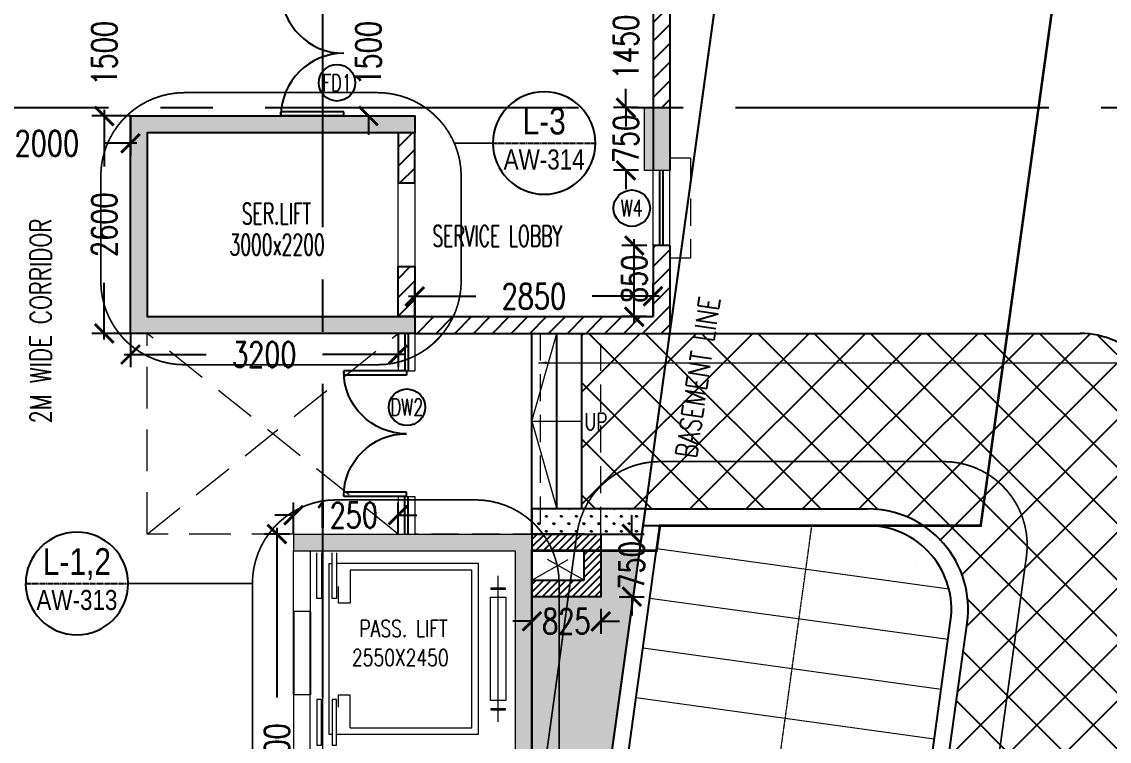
# Model space of a CAD drawing. Header units: millimetres. Extents: x -2076597 to 16308595, y -4402071 to 17875273.
# Drawn here: x -2027549 to -2014541, y -4098110 to -4089504 of the extents above; entities that cross this region are included whole.
import ezdxf
from ezdxf.enums import TextEntityAlignment as Align
from ezdxf.lldxf.tags import DXFTag

# ---------------------------------------------------------------- set-up
doc = ezdxf.new("R2010")
doc.units = ezdxf.units.MM
for name, pattern in [('CENTER', [50.8, 31.75, -6.35, 6.35, -6.35]), ('CENTER2', [1.125, 0.75, -0.125, 0.125, -0.125]), ('CONTINULUS', [0]), ('DASHDOT', [1, 0.5, -0.25, 0, -0.25]), ('DASHED', [19.05, 12.7, -6.35]), ('DASHED2', [0.375, 0.25, -0.125]), ('Demolished', [4.8, 3.2, -1.6])]:
    doc.linetypes.add(name, pattern=pattern)
for name, color, linetype, lineweight in [('A- GLAZING', 5, 'Continuous', 9), ('A- LIGHT LINE', 8, 'Continuous', 9), ('A- SHAFT', 8, 'Continuous', 9), ('A-COL HATCH', 252, 'Continuous', 9), ('A-DETL-DEMO', 6, 'Demolished', 9), ('A-DETL-GENF', 92, 'Continuous', 9), ('A-DETL-THIN', 1, 'Continuous', 9), ('A-FLOR-OPNG', 51, 'Continuous', 9), ('S-COL HATCH', 251, 'Continuous', 9), ('S-COLS', 7, 'Continuous', 9)]:
    doc.layers.add(name, color=color, linetype=linetype, lineweight=lineweight)
for name, color, linetype in [('A- STAIRSCASE', 1, 'Continuous'), ('A-CAR', 251, 'Continuous'), ('A-COL', 7, 'Continuous'), ('A-DIMS', 4, 'Continuous'), ('a-door', 1, 'Continuous'), ('A-FLDROP', 1, 'Continuous'), ('A-GRID', 8, 'CENTER'), ('A-HIDDEN', 8, 'DASHED2'), ('A-PARAPET WALL', 4, 'Continuous'), ('a-ref', 5, 'Continuous'), ('A-REFS', 3, 'DASHED'), ('A-SCHED', 1, 'Continuous'), ('A-SETBACK', 3, 'Continuous'), ('A-SLAB SINING', 252, 'Continuous'), ('A-TXTROOM', 3, 'Continuous'), ('A-WALL', 2, 'Continuous'), ('A-WALL HATCH', 8, 'Continuous'), ('LA-KERB', 42, 'Continuous'), ('S-GRID', 252, 'CENTER2')]:
    doc.layers.add(name, color=color, linetype=linetype)
doc.styles.add('ARIAL', font='arial.ttf')
doc.styles.add('DIM 100', font='romans.shx', dxfattribs={"width": 0.8})
doc.styles.add('ROMANS', font='romans.shx', dxfattribs={"width": 0.75})
tags = doc.linetypes.add('DASHEDX2', pattern=[1.5, 1, -0.5]).pattern_tags.tags
tags[6:7] = [DXFTag(74, 4), DXFTag(75, 0), DXFTag(340, '0'), DXFTag(46, 1.0), DXFTag(50, 0.0), DXFTag(44, 0.0), DXFTag(45, 0.0)]
tags[4:5] = [DXFTag(74, 4), DXFTag(75, 0), DXFTag(340, '0'), DXFTag(46, 1.0), DXFTag(50, 0.0), DXFTag(44, 0.0), DXFTag(45, 0.0)]
doc.dimstyles.new('1_100 MJR', dxfattribs={"dimscale": 100, "dimtxt": 1.75, "dimasz": 1, "dimexe": 1, "dimexo": 0, "dimgap": 0.09, "dimtad": 0, "dimdsep": 46, "dimtxsty": 'DIM 100', "dimblk": 'ARCHTICK', "dimcen": 0.09, "dimdle": 1, "dimclrd": 8, "dimclre": 8, "dimclrt": 256, "dimazin": 0, "dimtfac": 1, "dimtofl": 0, "dimtmove": 1, "dimatfit": 3, "dimfxl": 0, "dimtolj": 1, "dimtzin": 0, "dimlwd": -1, "dimlwe": -1, "dimarcsym": 0})
doc.dimstyles.new('DIMM-100', dxfattribs={"dimscale": 150, "dimtxt": 2, "dimasz": 1.5, "dimexe": 1, "dimexo": 0, "dimgap": 2, "dimtad": 0, "dimtoh": 1, "dimdec": 0, "dimzin": 0, "dimdsep": 46, "dimtxsty": 'ROMANS', "dimblk": 'ARCHTICK', "dimcen": 1.5, "dimdle": 0.5, "dimclrd": 8, "dimclre": 8, "dimclrt": 256, "dimazin": 0, "dimtfac": 1, "dimtdec": 0, "dimtix": 1, "dimtofl": 0, "dimtmove": 2, "dimatfit": 3, "dimldrblk": 'DOT', "dimfxl": 0, "dimtolj": 1, "dimtzin": 0, "dimarcsym": 0})
pattern_1 = [(45, (1802100.65, 14255482.13), (-44.9012806, 44.9012806), [])]

# ---------------------------------------------------------------- blocks, each defined once
blk = doc.blocks.new('Family - ___-240295-0_ ground floor')
at = {"layer": 'A-SETBACK', "linetype": 'DASHDOT', "lineweight": -2, "ltscale": 2000, "const_width": 25}
blk.add_lwpolyline([(76480, 233663), (47866, 236124), (29166, 193452), (70915, 193452)], close=True, dxfattribs=at)
blk = doc.blocks.new('A$C4B0B4100')
at = {"layer": 'A-COL HATCH'}
h = blk.add_hatch(color=256, dxfattribs=at)
h.dxf.hatch_style = 1
h.paths.add_polyline_path([(108, -29178), (-2076, -29178), (-2076, -26728), (108, -26728), (108, -26528), (-2076, -26528), (-2076, -24078), (-192, -24078), (-192, -23878), (-2276, -23878), (-2276, -29378), (108, -29378)])
h.paths.add_polyline_path([(574, -26528), (374, -26528), (108, -26528), (108, -26728), (374, -26728), (574, -26728)])
h.paths.add_polyline_path([(574, -29178), (374, -29178), (108, -29178), (108, -29378), (574, -29378)])
h.paths.add_polyline_path([(574, -23878), (408, -23878), (408, -24078), (374, -24078), (574, -24078)])
h.paths.add_polyline_path([(408, -23878), (108, -23878), (108, -24078), (408, -24078)])
h.paths.add_polyline_path([(108, -23878), (-192, -23878), (-192, -24078), (108, -24078)], flags=17)
h = blk.add_hatch(color=256, dxfattribs=at)
h.dxf.hatch_style = 1
h.paths.add_polyline_path([(374, -26378), (574, -26378), (574, -26078), (374, -26078)])
h.paths.add_polyline_path([(374, -26528), (574, -26528), (574, -26378), (374, -26378)])
at = {"layer": 'A-DETL-THIN'}
for p, q in [((59, -24103), (59, -24649)), ((113, -24103), (59, -24103)), ((113, -24649), (113, -24103)), ((224, -24078), (224, -26528)), ((296, -24103), (241, -24103)), ((241, -24103), (241, -24649)), ((296, -24649), (296, -24103)), ((-1638, -24232), (-1638, -26274)), ((59, -24232), (-1638, -24232)), ((-1560, -24310), (-1560, -26196)), ((-104, -24310), (-1560, -24310)), ((-104, -24310), (-104, -24701)), ((151, -24232), (113, -24232)), ((151, -26274), (151, -24232)), ((-1958, -24521), (-1790, -24521)), ((-1958, -24539), (-1958, -24521)), ((-1790, -24539), (-1958, -24539)), ((-1790, -24521), (-1790, -24539)), ((40, -24701), (40, -24557)), ((-1966, -25871), (-1966, -24635)), ((-1966, -24635), (-1782, -24635)), ((-1782, -24635), (-1782, -25871)), ((-104, -24701), (40, -24701)), ((59, -24649), (113, -24649)), ((241, -24649), (296, -24649)), ((-1782, -25871), (-1966, -25871)), ((-104, -26196), (-104, -25804)), ((40, -25804), (-104, -25804)), ((40, -26001), (40, -25804)), ((59, -26403), (59, -25857)), ((59, -25857), (113, -25857)), ((113, -25857), (113, -26403)), ((241, -25857), (296, -25857)), ((241, -26403), (241, -25857)), ((296, -25857), (296, -26403)), ((-1958, -25985), (-1958, -25966)), ((-1958, -25966), (-1790, -25966)), ((-1790, -25985), (-1958, -25985)), ((-1790, -25966), (-1790, -25985)), ((-1638, -26274), (59, -26274)), ((-1560, -26196), (-104, -26196)), ((151, -26274), (116, -26274)), ((113, -26403), (59, -26403)), ((296, -26403), (241, -26403)), ((224, -26728), (224, -29178)), ((59, -26853), (59, -27399)), ((113, -26853), (59, -26853)), ((113, -27399), (113, -26853)), ((241, -26853), (241, -27399)), ((296, -26853), (241, -26853)), ((296, -27399), (296, -26853)), ((-1638, -26982), (-1638, -29024)), ((59, -26982), (-1638, -26982)), ((151, -26982), (113, -26982)), ((151, -29024), (151, -26982)), ((-1560, -27060), (-1560, -28946)), ((-104, -27060), (-1560, -27060)), ((-104, -27060), (-104, -27451)), ((-1958, -27271), (-1790, -27271)), ((-1958, -27289), (-1958, -27271)), ((-1790, -27289), (-1958, -27289)), ((-1790, -27271), (-1790, -27289)), ((40, -27451), (40, -27307)), ((-1966, -28621), (-1966, -27385)), ((-1966, -27385), (-1782, -27385)), ((-1782, -27385), (-1782, -28621)), ((59, -27399), (113, -27399)), ((241, -27399), (296, -27399)), ((-104, -27451), (40, -27451)), ((40, -28554), (-104, -28554)), ((-104, -28946), (-104, -28554)), ((40, -28751), (40, -28554)), ((59, -29153), (59, -28607)), ((59, -28607), (113, -28607)), ((113, -28607), (113, -29153)), ((241, -29153), (241, -28607)), ((241, -28607), (296, -28607)), ((296, -28607), (296, -29153)), ((-1782, -28621), (-1966, -28621)), ((-1958, -28716), (-1790, -28716)), ((-1958, -28735), (-1958, -28716)), ((-1790, -28735), (-1958, -28735)), ((-1790, -28716), (-1790, -28735)), ((-1560, -28946), (-104, -28946)), ((-1638, -29024), (59, -29024)), ((151, -29024), (116, -29024))]:
    blk.add_line(p, q, dxfattribs=at)
at = {"layer": 'A-FLDROP'}
for p, q in [((374, -25803), (374, -24803)), ((574, -25803), (574, -24803)), ((374, -28453), (374, -27453)), ((574, -28453), (574, -27453))]:
    blk.add_line(p, q, dxfattribs=at)
at = {"layer": 'A-FLOR-OPNG'}
for p, q in [((-1874, -24380), (-1874, -26126)), ((-1874, -27130), (-1874, -28876))]:
    blk.add_line(p, q, dxfattribs=at)
at = {"layer": 'A-WALL', "lineweight": 18}
for p, q in [((-2276, -23878), (574, -23878)), ((-2276, -29378), (-2276, -23878)), ((574, -24078), (574, -23878)), ((-2076, -26528), (-2076, -24078)), ((-2076, -24078), (574, -24078)), ((374, -26078), (574, -26078)), ((374, -26528), (-2076, -26528)), ((574, -26728), (574, -26528)), ((-2076, -26728), (374, -26728)), ((-2076, -29178), (-2076, -26728)), ((374, -26728), (574, -26728)), ((374, -29178), (-2076, -29178)), ((574, -29178), (374, -29178)), ((574, -29378), (574, -29178)), ((574, -29378), (-2276, -29378))]:
    blk.add_line(p, q, dxfattribs=at)
for points in [[(374, -24803), (574, -24803), (574, -24078), (374, -24078)], [(374, -27453), (574, -27453), (574, -26728), (374, -26728)], [(574, -29178), (374, -29178), (374, -28453), (574, -28453)]]:
    blk.add_lwpolyline(points, close=True, dxfattribs=at)
blk.add_lwpolyline([(374, -26528), (374, -25803), (574, -25803), (574, -26528)], dxfattribs=at)
at = {"layer": 'A-TXTROOM', "char_height": 200, "attachment_point": 1, "rotation": 180, "style": 'ROMANS'}
for s, insert, width in [('2550X2450', (-72, -25282, 0), 994.29), ('PASS. LIFT', (-162, -25629, 0), 1701.18), ('2550X2450', (-125, -28000, 0), 994.29), ('PASS. LIFT', (-215, -28347, 0), 1701.18)]:
    blk.add_mtext(s, dxfattribs=dict(at, insert=insert, width=width))
blk = doc.blocks.new('A$C3E2726BC')
at = {"layer": 'S-COL HATCH'}
h = blk.add_hatch(color=256, dxfattribs=at)
h.dxf.hatch_style = 1
h.paths.add_polyline_path([(0, 3400), (200, 3400), (200, 3200), (200, 200), (2400, 200), (2400, 0), (126, 0), (0, 913)])
h.paths.add_polyline_path([(0, 912), (126, 0), (0, 0)])
h = blk.add_hatch(color=256, dxfattribs=at)
h.paths.add_polyline_path([(2400, 3400), (2400, 3200)], flags=17)
h.paths.add_polyline_path([(200, 200), (200, 3400), (0, 3400), (0, 913), (126, 0), (2600, 0), (2600, 3400), (2400, 3400), (2400, 3200), (2400, 200)])
at = {"layer": 'A-COL'}
blk.add_lwpolyline([(2400, 3200), (2400, 3400), (2600, 3400), (2600, 0), (0, 0), (0, 3400), (200, 3400), (200, 200), (2400, 200), (2400, 3200), (2400, 3400)], dxfattribs=at)
blk = doc.blocks.new('Double-Flush - 1500 2-565315-1_ first floor')
at = {"layer": 'a-door'}
for p, q in [((-750, 850), (-699, 850)), ((-750, 100), (-750, 850)), ((-699, 100), (-699, 850)), ((699, 100), (699, 848)), ((750, 100), (750, 850)), ((-750, 100), (-699, 100)), ((750, 100), (699, 100))]:
    blk.add_line(p, q, dxfattribs=at)
for centre, start, end in [((-750, 100), 0, 90), ((750, 100), 90, 180)]:
    blk.add_arc(centre, 750, start, end, dxfattribs=at)
blk = doc.blocks.new('SOP')
at = {"layer": 'A-SCHED', "color": 8}
blk.add_circle((0, 0), 218, dxfattribs=at)
at = {"layer": 'A-SCHED', "style": 'ROMANS', "width": 0.7}
blk.add_attdef('D2', text='', height=200, dxfattribs=at).set_placement((0, 0), align=Align.MIDDLE_CENTER)
blk = doc.blocks.new('COLUMN 1')
at = {"layer": 'A-COL HATCH'}
blk.add_hatch(color=256, dxfattribs=at).paths.add_polyline_path([(716536.2, -995524.1), (716236.2, -995524.1), (716236.2, -994774.1), (716536.2, -994774.1)])
at = {"layer": 'S-COLS'}
blk.add_lwpolyline([(716536.2, -995524.1), (716236.2, -995524.1), (716236.2, -994774.1), (716536.2, -994774.1)], close=True, dxfattribs=at)
at = {"layer": 'S-GRID', "ltscale": 5000}
for p, q in [((712386.2, -1035578.8), (712386.2, -974750.2)), ((661071.4, -994774.1), (726350.7, -994774.1))]:
    blk.add_line(p, q, dxfattribs=at)
blk = doc.blocks.new('_ArchTick')
at = {"color": 0, "linetype": 'ByBlock', "const_width": 0.15}
blk.add_lwpolyline([(-0.5, -0.5), (0.5, 0.5)], dxfattribs=at)
blk = doc.blocks.new('*D490')
at = {"layer": 'A-DIMS', "color": 8, "lineweight": -2, "transparency": 16777216}
for p, q in [((-2024298, -4095631), (-2024298, -4095256)), ((-2023048, -4095631), (-2023048, -4095256)), ((-2024298, -4095406), (-2024523, -4095406)), ((-2023048, -4095406), (-2022823, -4095406))]:
    blk.add_line(p, q, dxfattribs=at)
at = {"layer": 'Defpoints', "color": 0, "transparency": 16777216}
for p in [(-2023048, -4095406), (-2024298, -4095631), (-2023048, -4095631)]:
    blk.add_point(p, dxfattribs=at)
at = {"layer": 'A-DIMS', "color": 8, "lineweight": -2, "transparency": 16777216, "xscale": 225, "yscale": 225, "zscale": 225}
blk.add_blockref('_ArchTick', (-2024298, -4095406), dxfattribs=at)
at = {"layer": 'A-DIMS', "color": 8, "lineweight": -2, "transparency": 16777216, "xscale": 225, "yscale": 225, "zscale": 225, "rotation": 180}
blk.add_blockref('_ArchTick', (-2023048, -4095406), dxfattribs=at)
at = {"layer": 'A-DIMS', "transparency": 16777216, "insert": (-2023673, -4095406), "char_height": 300, "attachment_point": 5, "style": 'ROMANS'}
blk.add_mtext('\\A1;1250', dxfattribs=at)
blk = doc.blocks.new('_Dot')
at = {"color": 0, "linetype": 'ByBlock', "lineweight": -2}
blk.add_line((-0.5, 0), (-1, 0), dxfattribs=at)
at = {"color": 0, "linetype": 'ByBlock', "const_width": 0.5}
blk.add_lwpolyline([(-0.25, 0, 1), (0.25, 0, 1)], format="xyb", close=True, dxfattribs=at)
blk = doc.blocks.new('*D491')
at = {"layer": 'A-DIMS', "color": 8, "lineweight": -2, "transparency": 16777216}
for p, q in [((-2026248, -4093231), (-2026248, -4093634)), ((-2023048, -4093231), (-2023048, -4093634)), ((-2026323, -4093484), (-2025344, -4093484)), ((-2022973, -4093484), (-2023951, -4093484))]:
    blk.add_line(p, q, dxfattribs=at)
at = {"layer": 'Defpoints', "color": 0, "transparency": 16777216}
for p in [(-2026248, -4093231), (-2023048, -4093231), (-2026248, -4093484)]:
    blk.add_point(p, dxfattribs=at)
at = {"layer": 'A-DIMS', "color": 8, "lineweight": -2, "transparency": 16777216, "xscale": 225, "yscale": 225, "zscale": 225, "rotation": 180}
blk.add_blockref('_ArchTick', (-2026248, -4093484), dxfattribs=at)
at = {"layer": 'A-DIMS', "color": 8, "lineweight": -2, "transparency": 16777216, "xscale": 225, "yscale": 225, "zscale": 225}
blk.add_blockref('_ArchTick', (-2023048, -4093484), dxfattribs=at)
at = {"layer": 'A-DIMS', "transparency": 16777216, "insert": (-2024648, -4093484), "char_height": 300, "attachment_point": 5, "style": 'ROMANS'}
blk.add_mtext('\\A1;3200', dxfattribs=at)
blk = doc.blocks.new('*D492')
at = {"layer": 'A-DIMS', "color": 8, "lineweight": -2, "transparency": 16777216}
for p, q in [((-2026561, -4090556), (-2026561, -4091235)), ((-2026248, -4090631), (-2026711, -4090631)), ((-2026561, -4093306), (-2026561, -4092628)), ((-2026248, -4093231), (-2026711, -4093231))]:
    blk.add_line(p, q, dxfattribs=at)
at = {"layer": 'Defpoints', "color": 0, "transparency": 16777216}
for p in [(-2026561, -4090631), (-2026248, -4090631), (-2026248, -4093231)]:
    blk.add_point(p, dxfattribs=at)
at = {"layer": 'A-DIMS', "color": 8, "lineweight": -2, "transparency": 16777216, "xscale": 225, "yscale": 225, "zscale": 225}
for p, rotation in [((-2026561, -4090631), 90), ((-2026561, -4093231), 270)]:
    blk.add_blockref('_ArchTick', p, dxfattribs=dict(at, rotation=rotation))
at = {"layer": 'A-DIMS', "transparency": 16777216, "insert": (-2026561, -4091931), "char_height": 300, "attachment_point": 5, "rotation": 90, "style": 'ROMANS'}
blk.add_mtext('\\A1;2600', dxfattribs=at)
blk = doc.blocks.new('*D151')
at = {"layer": 'A-DIMS', "color": 8, "lineweight": -2, "transparency": 16777216}
for p, q in [((-2026561, -4089131), (-2026561, -4088906)), ((-2026248, -4089131), (-2026711, -4089131)), ((-2026248, -4090631), (-2026711, -4090631)), ((-2026561, -4090631), (-2026561, -4090856))]:
    blk.add_line(p, q, dxfattribs=at)
at = {"layer": 'Defpoints', "color": 0, "transparency": 16777216}
for p in [(-2026561, -4089131), (-2026248, -4089131), (-2026248, -4090631)]:
    blk.add_point(p, dxfattribs=at)
at = {"layer": 'A-DIMS', "color": 8, "lineweight": -2, "transparency": 16777216, "xscale": 225, "yscale": 225, "zscale": 225}
for p, rotation in [((-2026561, -4089131), 270), ((-2026561, -4090631), 90)]:
    blk.add_blockref('_ArchTick', p, dxfattribs=dict(at, rotation=rotation))
at = {"layer": 'A-DIMS', "transparency": 16777216, "insert": (-2026561, -4089881), "char_height": 300, "attachment_point": 5, "rotation": 90, "style": 'ROMANS'}
blk.add_mtext('\\A1;1500', dxfattribs=at)
blk = doc.blocks.new('*D493')
at = {"layer": 'A-DIMS', "color": 8, "lineweight": -2, "transparency": 16777216}
for p, q in [((-2028248, -4090631), (-2028248, -4091108)), ((-2026248, -4090631), (-2026248, -4091108)), ((-2028323, -4090958), (-2027944, -4090958)), ((-2026173, -4090958), (-2026551, -4090958))]:
    blk.add_line(p, q, dxfattribs=at)
at = {"layer": 'Defpoints', "color": 0, "transparency": 16777216}
for p in [(-2028248, -4090631), (-2026248, -4090631), (-2028248, -4090958)]:
    blk.add_point(p, dxfattribs=at)
at = {"layer": 'A-DIMS', "color": 8, "lineweight": -2, "transparency": 16777216, "xscale": 225, "yscale": 225, "zscale": 225, "rotation": 180}
blk.add_blockref('_ArchTick', (-2028248, -4090958), dxfattribs=at)
at = {"layer": 'A-DIMS', "color": 8, "lineweight": -2, "transparency": 16777216, "xscale": 225, "yscale": 225, "zscale": 225}
blk.add_blockref('_ArchTick', (-2026248, -4090958), dxfattribs=at)
at = {"layer": 'A-DIMS', "transparency": 16777216, "insert": (-2027248, -4090958), "char_height": 300, "attachment_point": 5, "style": 'ROMANS'}
blk.add_mtext('\\A1;2000', dxfattribs=at)
blk = doc.blocks.new('*D455')
at = {"layer": 'A-DIMS', "color": 8, "lineweight": -2, "transparency": 16777216}
for p, q in [((-2022848, -4093031), (-2022848, -4092638)), ((-2019998, -4093031), (-2019998, -4092638)), ((-2022923, -4092788), (-2022119, -4092788)), ((-2019923, -4092788), (-2020726, -4092788))]:
    blk.add_line(p, q, dxfattribs=at)
at = {"layer": 'Defpoints', "color": 0, "transparency": 16777216}
for p in [(-2019998, -4092788), (-2022848, -4093031), (-2019998, -4093031)]:
    blk.add_point(p, dxfattribs=at)
at = {"layer": 'A-DIMS', "color": 8, "lineweight": -2, "transparency": 16777216, "xscale": 225, "yscale": 225, "zscale": 225, "rotation": 180}
blk.add_blockref('_ArchTick', (-2022848, -4092788), dxfattribs=at)
at = {"layer": 'A-DIMS', "color": 8, "lineweight": -2, "transparency": 16777216, "xscale": 225, "yscale": 225, "zscale": 225}
blk.add_blockref('_ArchTick', (-2019998, -4092788), dxfattribs=at)
at = {"layer": 'A-DIMS', "transparency": 16777216, "insert": (-2021423, -4092788), "char_height": 300, "attachment_point": 5, "style": 'ROMANS'}
blk.add_mtext('\\A1;2850', dxfattribs=at)
blk = doc.blocks.new('*D283')
at = {"layer": 'A-DIMS', "color": 8, "lineweight": -2, "transparency": 16777216}
for p, q in [((-2023402, -4089131), (-2023402, -4088906)), ((-2023552, -4089131), (-2023252, -4089131)), ((-2023552, -4090631), (-2023252, -4090631)), ((-2023402, -4090631), (-2023402, -4090856))]:
    blk.add_line(p, q, dxfattribs=at)
at = {"layer": 'Defpoints', "color": 0, "transparency": 16777216}
for p in [(-2023598, -4089131), (-2023598, -4090631), (-2023402, -4090631)]:
    blk.add_point(p, dxfattribs=at)
at = {"layer": 'A-DIMS', "color": 8, "lineweight": -2, "transparency": 16777216, "xscale": 225, "yscale": 225, "zscale": 225}
for p, rotation in [((-2023402, -4089131), 270), ((-2023402, -4090631), 90)]:
    blk.add_blockref('_ArchTick', p, dxfattribs=dict(at, rotation=rotation))
at = {"layer": 'A-DIMS', "transparency": 16777216, "insert": (-2023402, -4089881), "char_height": 300, "attachment_point": 5, "rotation": 90, "style": 'ROMANS'}
blk.add_mtext('\\A1;1500', dxfattribs=at)
blk = doc.blocks.new('REF')
at = {"layer": 'a-ref'}
blk.add_arc((0, 0), 766, 0, 180, dxfattribs=at)
at = {"layer": 'A-REFS'}
blk.add_line((-766, 0), (766, 0), dxfattribs=at)
at = {"layer": 'A-REFS', "color": 10, "linetype": 'Continuous', "style": 'ARIAL', "width": 0.8}
blk.add_attdef('01', text='', height=400, dxfattribs=at).set_placement((0, 328), align=Align.MIDDLE_CENTER)
blk.add_attdef('AW-305', text='', height=300, dxfattribs=at).set_placement((0, -246), align=Align.MIDDLE)
blk = doc.blocks.new('*D354')
at = {"layer": 'A-DIMS', "color": 8, "lineweight": -2, "transparency": 16777216}
for p, q in [((-2024346, -4095631), (-2024646, -4095631)), ((-2024496, -4095556), (-2024496, -4097585)), ((-2024496, -4101006), (-2024496, -4098978)), ((-2024346, -4100931), (-2024646, -4100931))]:
    blk.add_line(p, q, dxfattribs=at)
at = {"layer": 'Defpoints', "color": 0, "transparency": 16777216}
for p in [(-2024298, -4095631), (-2024496, -4100931), (-2024298, -4100931)]:
    blk.add_point(p, dxfattribs=at)
at = {"layer": 'A-DIMS', "color": 8, "lineweight": -2, "transparency": 16777216, "xscale": 225, "yscale": 225, "zscale": 225}
for p, rotation in [((-2024496, -4095631), 90), ((-2024496, -4100931), 270)]:
    blk.add_blockref('_ArchTick', p, dxfattribs=dict(at, rotation=rotation))
at = {"layer": 'A-DIMS', "transparency": 16777216, "insert": (-2024496, -4098281), "char_height": 300, "attachment_point": 5, "rotation": 90, "style": 'ROMANS'}
blk.add_mtext('\\A1;5300', dxfattribs=at)
blk = doc.blocks.new('*D112')
at = {"layer": 'A-DIMS', "color": 8, "lineweight": -2, "transparency": 16777216}
for p, q in [((-2020222, -4093106), (-2020222, -4092106)), ((-2020072, -4092181), (-2020372, -4092181)), ((-2020072, -4093031), (-2020372, -4093031))]:
    blk.add_line(p, q, dxfattribs=at)
at = {"layer": 'Defpoints', "color": 0, "transparency": 16777216}
for p in [(-2020222, -4092181), (-2019998, -4092181), (-2019998, -4093031)]:
    blk.add_point(p, dxfattribs=at)
at = {"layer": 'A-DIMS', "color": 8, "lineweight": -2, "transparency": 16777216, "xscale": 225, "yscale": 225, "zscale": 225}
for p, rotation in [((-2020222, -4092181), 90), ((-2020222, -4093031), 270)]:
    blk.add_blockref('_ArchTick', p, dxfattribs=dict(at, rotation=rotation))
at = {"layer": 'A-DIMS', "transparency": 16777216, "insert": (-2020222, -4092579), "char_height": 300, "attachment_point": 5, "rotation": 90, "style": 'ROMANS'}
blk.add_mtext('\\A1;850', dxfattribs=at)
blk = doc.blocks.new('*D355')
at = {"layer": 'A-DIMS', "color": 8, "lineweight": -2, "transparency": 16777216}
for p, q in [((-2020322, -4090531), (-2020322, -4090306)), ((-2020172, -4090531), (-2020472, -4090531)), ((-2020172, -4091281), (-2020472, -4091281)), ((-2020322, -4091281), (-2020322, -4091506))]:
    blk.add_line(p, q, dxfattribs=at)
at = {"layer": 'Defpoints', "color": 0, "transparency": 16777216}
for p in [(-2020322, -4090531), (-2020098, -4090531), (-2020098, -4091281)]:
    blk.add_point(p, dxfattribs=at)
at = {"layer": 'A-DIMS', "color": 8, "lineweight": -2, "transparency": 16777216, "xscale": 225, "yscale": 225, "zscale": 225}
for p, rotation in [((-2020322, -4090531), 270), ((-2020322, -4091281), 90)]:
    blk.add_blockref('_ArchTick', p, dxfattribs=dict(at, rotation=rotation))
at = {"layer": 'A-DIMS', "transparency": 16777216, "insert": (-2020322, -4090906), "char_height": 300, "attachment_point": 5, "rotation": 90, "style": 'ROMANS'}
blk.add_mtext('\\A1;750', dxfattribs=at)
blk = doc.blocks.new('*D390')
at = {"layer": 'A-DIMS', "color": 8, "lineweight": -2, "transparency": 16777216}
for p, q in [((-2020322, -4089081), (-2020322, -4088856)), ((-2020172, -4089081), (-2020472, -4089081)), ((-2020172, -4090531), (-2020472, -4090531)), ((-2020322, -4090531), (-2020322, -4090756))]:
    blk.add_line(p, q, dxfattribs=at)
at = {"layer": 'Defpoints', "color": 0, "transparency": 16777216}
for p in [(-2019998, -4089081), (-2020322, -4090531), (-2019998, -4090531)]:
    blk.add_point(p, dxfattribs=at)
at = {"layer": 'A-DIMS', "color": 8, "lineweight": -2, "transparency": 16777216, "xscale": 225, "yscale": 225, "zscale": 225}
for p, rotation in [((-2020322, -4089081), 270), ((-2020322, -4090531), 90)]:
    blk.add_blockref('_ArchTick', p, dxfattribs=dict(at, rotation=rotation))
at = {"layer": 'A-DIMS', "transparency": 16777216, "insert": (-2020322, -4089806), "char_height": 300, "attachment_point": 5, "rotation": 90, "style": 'ROMANS'}
blk.add_mtext('\\A1;1450', dxfattribs=at)
blk = doc.blocks.new('*D136')
at = {"layer": 'A-DIMS', "color": 8, "linetype": 'CONTINULUS', "lineweight": -2, "transparency": 16777216}
for p, q in [((-2020252, -4095631), (-2020252, -4095406)), ((-2020252, -4096381), (-2020252, -4096606))]:
    blk.add_line(p, q, dxfattribs=at)
at = {"layer": 'A-DIMS', "color": 8, "lineweight": -2, "transparency": 16777216}
for p, q in [((-2020402, -4095631), (-2020102, -4095631)), ((-2020402, -4096381), (-2020102, -4096381))]:
    blk.add_line(p, q, dxfattribs=at)
at = {"layer": 'Defpoints', "color": 0, "transparency": 16777216}
for p in [(-2020823, -4095631), (-2020252, -4095631), (-2020623, -4096381)]:
    blk.add_point(p, dxfattribs=at)
at = {"layer": 'A-DIMS', "color": 8, "lineweight": -2, "transparency": 16777216, "xscale": 225, "yscale": 225, "zscale": 225}
for p, rotation in [((-2020252, -4095631), 270), ((-2020252, -4096381), 90)]:
    blk.add_blockref('_ArchTick', p, dxfattribs=dict(at, rotation=rotation))
at = {"layer": 'A-DIMS', "transparency": 16777216, "insert": (-2020252, -4096006), "char_height": 300, "attachment_point": 5, "rotation": 90, "style": 'ROMANS'}
blk.add_mtext('\\A1;750', dxfattribs=at)
blk = doc.blocks.new('*D409')
at = {"layer": 'A-WALL', "color": 8, "lineweight": -2, "transparency": 16777216}
for p, q in [((-2021448, -4096525), (-2021448, -4096825)), ((-2020623, -4096525), (-2020623, -4096825)), ((-2021448, -4096675), (-2021673, -4096675)), ((-2020623, -4096675), (-2020398, -4096675))]:
    blk.add_line(p, q, dxfattribs=at)
at = {"layer": 'Defpoints', "color": 0, "transparency": 16777216}
for p in [(-2021448, -4096381), (-2020623, -4096381), (-2021448, -4096675)]:
    blk.add_point(p, dxfattribs=at)
at = {"layer": 'A-WALL', "color": 8, "lineweight": -2, "transparency": 16777216, "xscale": 225, "yscale": 225, "zscale": 225}
blk.add_blockref('_ArchTick', (-2021448, -4096675), dxfattribs=at)
at = {"layer": 'A-WALL', "color": 8, "lineweight": -2, "transparency": 16777216, "xscale": 225, "yscale": 225, "zscale": 225, "rotation": 180}
blk.add_blockref('_ArchTick', (-2020623, -4096675), dxfattribs=at)
at = {"layer": 'A-WALL', "transparency": 16777216, "insert": (-2021035, -4096675), "char_height": 300, "attachment_point": 5, "style": 'ROMANS'}
blk.add_mtext('\\A1;825', dxfattribs=at)

msp = doc.modelspace()

# ---------------------------------------------------------------- hatches: boundary and pattern name
at = {"layer": 'A-SLAB SINING'}
h = msp.add_hatch(dxfattribs=at)
h.set_pattern_fill('ANSI37', color=256, scale=150)
h.set_pattern_definition([(45, (1802100.65, 14255482.13), (-336.759605, 336.759605), []), (135, (1802100.65, 14255482.13), (-336.759605, -336.759605), [])])
edge = h.paths.add_edge_path()
edge.add_line((-2020847.9, -4093231.1), (-2020847.9, -4095331.1))
edge.add_line((-2020847.9, -4095331.1), (-2017428.2, -4095331.1))
edge.add_arc((-2017445.7, -4096546.3), 1215.3, -7.05624, 89.17634, ccw=False)
edge.add_line((-2016239.5, -4096695.6), (-2020640.2, -4128491.2))
edge.add_line((-2020640.2, -4128491.2), (-2018621.1, -4128491.2))
edge.add_line((-2018621.1, -4128491.2), (-2013898.4, -4094368.2))
edge.add_arc((-2014888.9, -4094231.1), 1000, 352.12015, 450)
edge.add_line((-2014888.9, -4093231.1), (-2020847.9, -4093231.1))
h = msp.add_hatch(dxfattribs=at)
h.set_pattern_fill('GRASS', color=3, scale=5)
h.set_pattern_definition([(90, (1297561.38, 14619694.57), (-89.8025612, 89.8025612), [23.8125, -155.7926224]), (45, (1297561.38, 14619694.57), (-89.8025612, 89.8025612), [23.8125, -103.1875]), (135, (1297561.38, 14619694.57), (-89.8025612, -89.8025612), [23.8125, -103.1875])])
h.paths.add_polyline_path([(-2020088.8, -4095331.1), (-2021447.9, -4095331.1), (-2021447.9, -4095631.1), (-2020130.3, -4095631.1)])
h = msp.add_hatch(dxfattribs=at)
h.set_pattern_fill('GRASS', color=3, scale=5)
h.set_pattern_definition([(90, (1802100.65, 14174733.13), (-89.8025612, 89.8025612), [23.8125, -155.7926224]), (45, (1802100.65, 14174733.13), (-89.8025612, 89.8025612), [23.8125, -103.1875]), (135, (1802100.65, 14174733.13), (-89.8025612, -89.8025612), [23.8125, -103.1875])])
h.paths.add_polyline_path([(-2020960, -4100065.4), (-2020960, -4098626.2), (-2021335.5, -4098626.2), (-2021335.5, -4100065.4)])
h.paths.add_polyline_path([(-2021447.9, -4102781.1), (-2021447.9, -4104431.1), (-2021348.3, -4104431.1), (-2020545.6, -4098631.1), (-2021447.9, -4098631.1), (-2021447.9, -4100981.1)])
h.paths.add_polyline_path([(-2020622.9, -4095831.1), (-2020622.9, -4096381.1), (-2021447.9, -4096381.1), (-2021447.9, -4095831.1), (-2021447.9, -4098631.1), (-2020545.6, -4098631.1), (-2020158, -4095831.1)])
at = {"layer": 'A-WALL HATCH'}
h = msp.add_hatch(dxfattribs=at)
h.set_pattern_fill('ANSI31', color=256, scale=50)
h.set_pattern_definition([(45, (-2740619.58, -3104110.72), (-112.253202, 112.253202), [])])
h.paths.add_polyline_path([(-2019797.9, -4092181.1), (-2019997.9, -4092181.1), (-2019997.9, -4093031.1), (-2022847.9, -4093031.1), (-2022847.9, -4093231.1), (-2019798.2, -4093231.1), (-2019797.9, -4093228.8)])
h.paths.add_polyline_path([(-2019797.9, -4083981.1), (-2019997.9, -4083981.1), (-2019997.9, -4090531.1), (-2019797.9, -4090531.1)])
h = msp.add_hatch(dxfattribs=at)
h.set_pattern_fill('ANSI31', color=256, scale=50)
h.set_pattern_definition([(45, (1802100.65, 14336713.13), (-112.2532015, 112.2532015), [])])
h.paths.add_polyline_path([(-2022847.9, -4090831.1), (-2023047.9, -4090831.1), (-2023047.9, -4091431.1), (-2022847.9, -4091431.1)])
h.paths.add_polyline_path([(-2022847.9, -4093031.1), (-2023047.9, -4093031.1), (-2023047.9, -4092431.1), (-2022847.9, -4092431.1)])
h = msp.add_hatch(dxfattribs=at)
h.set_pattern_fill('ANSI31', color=256, scale=20)
h.set_pattern_definition(pattern_1)
h.paths.add_polyline_path([(-2020622.9, -4096381.1), (-2020822.9, -4096381.1), (-2020822.9, -4095631.1), (-2020622.9, -4095631.1)])
h.paths.add_polyline_path([(-2021447.9, -4095831.1), (-2020822.9, -4095831.1), (-2020822.9, -4095631.1), (-2021447.9, -4095631.1)])
h = msp.add_hatch(dxfattribs=at)
h.set_pattern_fill('ANSI31', color=256, scale=20)
h.set_pattern_definition(pattern_1)
h.paths.add_polyline_path([(-2020822.9, -4096381.1), (-2021447.9, -4096381.1), (-2021447.9, -4096181.1), (-2020822.9, -4096181.1)])

# ---------------------------------------------------------------- linework, layer by layer
at = {"layer": 'A- GLAZING'}
for p, q in [((-2019997.9, -4092181.1), (-2019997.9, -4091281.1)), ((-2019797.9, -4092181.1), (-2019797.9, -4091281.1)), ((-2023047.9, -4093231.1), (-2023047.9, -4093681.1)), ((-2022847.9, -4093231.1), (-2022847.9, -4093681.1)), ((-2023047.9, -4093681.1), (-2022847.9, -4093681.1)), ((-2023047.9, -4095181.1), (-2023047.9, -4095631.1)), ((-2023047.9, -4095181.1), (-2022847.9, -4095181.1)), ((-2022847.9, -4095181.1), (-2022847.9, -4095631.1))]:
    msp.add_line(p, q, dxfattribs=at)
at = {"layer": 'A- LIGHT LINE'}
for p, q in [((-2021447.9, -4094281.1), (-2021147.9, -4093231.1)), ((-2021447.9, -4094281.1), (-2021147.9, -4095331.1)), ((-2021447.9, -4094281.1), (-2020847.9, -4094281.1)), ((-2019952.2, -4095802.7), (-2016458.7, -4096286.2)), ((-2020034.4, -4096397.1), (-2016468.4, -4096890.6)), ((-2020116.7, -4096991.4), (-2016550.7, -4097484.9)), ((-2020199, -4097585.7), (-2016633, -4098079.3))]:
    msp.add_line(p, q, dxfattribs=at)
at = {"layer": 'A- LIGHT LINE', "color": 1, "linetype": 'DASHED2', "ltscale": 1300}
for points in [[(-2019797.9, -4091131.1), (-2019547.9, -4091131.1), (-2019547.9, -4092331.1), (-2019797.9, -4092331.1)], [(-2022847.9, -4093231.1), (-2021347.9, -4093231.1), (-2021347.9, -4095631.1), (-2022847.9, -4095631.1)], [(-2020622.9, -4095631.1), (-2020622.9, -4093231.1)]]:
    msp.add_lwpolyline(points, dxfattribs=at)
at = {"layer": 'A- SHAFT', "linetype": 'DASHED2', "ltscale": 2000}
for p, q in [((-2023047.9, -4095631.1), (-2026047.9, -4093231.1)), ((-2026047.9, -4095631.1), (-2023047.9, -4093231.1)), ((-2020822.9, -4096181.1), (-2021447.9, -4095831.1)), ((-2021447.9, -4096181.1), (-2020822.9, -4095831.1))]:
    msp.add_line(p, q, dxfattribs=at)
msp.add_lwpolyline([(-2024297.9, -4095631.1), (-2026047.9, -4095631.1), (-2026047.9, -4093231.1)], dxfattribs=at)
at = {"layer": 'A- STAIRSCASE'}
for p, q in [((-2021447.9, -4095631.1), (-2021447.9, -4093231.1)), ((-2021147.9, -4095331.1), (-2021147.9, -4093231.1)), ((-2020847.9, -4095331.1), (-2020847.9, -4093231.1))]:
    msp.add_line(p, q, dxfattribs=at)
at = {"layer": 'A-DETL-DEMO', "color": 1, "ltscale": 1.1}
msp.add_line((-2021675.9, -4121386.5), (-2018097.4, -4095531.1), dxfattribs=at)
at = {"layer": 'A-DETL-THIN'}
for p, q in [((-2023047.9, -4092431.1), (-2023047.9, -4091431.1)), ((-2022847.9, -4091431.1), (-2022847.9, -4092431.1))]:
    msp.add_line(p, q, dxfattribs=at)
at = {"layer": 'A-DIMS'}
msp.add_lwpolyline([(-2020088.8, -4095331.1), (-2021447.9, -4095331.1), (-2021447.9, -4095631.1), (-2020130.3, -4095631.1)], close=True, dxfattribs=at)
at = {"layer": 'A-HIDDEN', "color": 1, "linetype": 'DASHED2', "ltscale": 5000, "const_width": 30}
msp.add_lwpolyline([(-2014886.8, -4086921.6), (-2016078.4, -4095531.1), (-2019914.6, -4095531.1), (-2019956.1, -4095831.1), (-2021447.9, -4095831.1), (-2021447.9, -4104431.1), (-2021146.4, -4104431.1), (-2023423.1, -4120881.1), (-2025647.9, -4120881.1), (-2025647.9, -4121131.1), (-2026047.9, -4121131.1), (-2026047.9, -4122491.1), (-2033947.9, -4122491.1), (-2033947.9, -4121131.1), (-2063548.1, -4121131.1), (-2063548.1, -4118445.1, -0.1036221), (-2063295.8, -4117241), (-2053559.5, -4094649.3), (-2057085.7, -4093104), (-2052386.7, -4082381.1)], format="xyb", dxfattribs=at)
at = {"layer": 'A-PARAPET WALL'}
for p, q in [((-2019917.9, -4092181.1), (-2019917.9, -4091281.1)), ((-2019877.9, -4092181.1), (-2019877.9, -4091281.1)), ((-2022967.9, -4093231.1), (-2022967.9, -4093681.1)), ((-2022927.9, -4093231.1), (-2022927.9, -4093681.1)), ((-2022967.9, -4095631.1), (-2022967.9, -4095181.1)), ((-2022927.9, -4095631.1), (-2022927.9, -4095181.1)), ((-2020088.8, -4095331.1), (-2017428.2, -4095331.1)), ((-2023830.1, -4122362.5), (-2020116.5, -4095531.1)), ((-2023631.9, -4122390), (-2019914.6, -4095531.1)), ((-2020116.5, -4095531.1), (-2017428.2, -4095531.1)), ((-2021447.9, -4095631.1), (-2021447.9, -4095731.1)), ((-2021447.9, -4095631.1), (-2020130.3, -4095631.1)), ((-2021447.9, -4095831.1), (-2020822.9, -4095831.1)), ((-2020622.9, -4095831.1), (-2020158, -4095831.1)), ((-2020065.9, -4122883.5), (-2016437.7, -4096668.2)), ((-2019867.8, -4122910.9), (-2016239.5, -4096695.6))]:
    msp.add_line(p, q, dxfattribs=at)
for radius, start, end in [(1200, 352.12009, 90.00003), (1000, 352.12015, 90)]:
    msp.add_arc((-2017428.2, -4096531.1), radius, start, end, dxfattribs=at)
at = {"layer": 'a-ref', "linetype": 'DASHDOT', "ltscale": 1000, "const_width": 20}
for points in [[(-2023292.3, -4093606.4), (-2025603.3, -4093606.4, -0.4142136), (-2026603.3, -4092606.4), (-2026603.3, -4091351.9, -0.4142136), (-2025603.3, -4090351.9), (-2023292.3, -4090351.9, -0.4142136), (-2022292.3, -4091351.9), (-2022292.3, -4092606.4, -0.4142136)], [(-2019916.9, -4094764.4), (-2016522.1, -4094764.4, -0.4550933), (-2015531.5, -4095901.5), (-2019264, -4122869.5, -0.4142136), (-2020391.6, -4123723), (-2023722.7, -4123262, -0.4142136), (-2024576.1, -4122134.3), (-2020907.5, -4095627.3, -0.3744823)], [(-2022120.3, -4101463.9), (-2023789.8, -4101463.9, -0.4142136), (-2024789.8, -4100463.9), (-2024789.8, -4096222.9, -0.4142136), (-2023789.8, -4095222.9), (-2022120.3, -4095222.9, -0.4142136), (-2021120.3, -4096222.9), (-2021120.3, -4100463.9, -0.4142136)]]:
    msp.add_lwpolyline(points, format="xyb", close=True, dxfattribs=at)
for points in [[(-2022374.7, -4090954.4), (-2021912.8, -4090954.4)], [(-2024789.8, -4096222.9), (-2026275.8, -4096222.9)]]:
    msp.add_lwpolyline(points, dxfattribs=at)
at = {"layer": 'a-ref'}
for centre in [(-2021299.8, -4090954.4), (-2026888.8, -4096222.9)]:
    msp.add_arc(centre, 613, 180, 0, dxfattribs=at)
at = {"layer": 'A-WALL'}
for p, q in [((-2019997.9, -4083981.1), (-2019997.9, -4091281.1)), ((-2019797.9, -4083981.1), (-2019797.9, -4091281.1)), ((-2019997.9, -4092181.1), (-2019997.9, -4093031.1)), ((-2019797.9, -4092181.1), (-2019997.9, -4092181.1)), ((-2019797.9, -4092181.1), (-2019797.9, -4093231.1)), ((-2022847.9, -4093031.1), (-2019997.9, -4093031.1)), ((-2022847.9, -4093231.1), (-2019797.9, -4093231.1))]:
    msp.add_line(p, q, dxfattribs=at)
for points in [[(-2022847.9, -4090831.1), (-2023047.9, -4090831.1), (-2023047.9, -4091431.1), (-2022847.9, -4091431.1)], [(-2022847.9, -4093031.1), (-2023047.9, -4093031.1), (-2023047.9, -4092431.1), (-2022847.9, -4092431.1)]]:
    msp.add_lwpolyline(points, close=True, dxfattribs=at)
for points in [[(-2020822.9, -4095631.1), (-2021447.9, -4095631.1), (-2021447.9, -4095831.1), (-2020822.9, -4095831.1)], [(-2020822.9, -4095631.1), (-2020622.9, -4095631.1), (-2020622.9, -4096381.1), (-2020822.9, -4096381.1)], [(-2020822.9, -4096181.1), (-2020822.9, -4095831.1)], [(-2020822.9, -4096381.1), (-2021447.9, -4096381.1), (-2021447.9, -4096181.1), (-2020822.9, -4096181.1)]]:
    msp.add_lwpolyline(points, dxfattribs=at)
at = {"layer": 'LA-KERB'}
msp.add_line((-2019797.9, -4093231.1), (-2014888.9, -4093231.1), dxfattribs=at)
msp.add_arc((-2014888.9, -4094231.1), 1000, 352.12015, 90, dxfattribs=at)

# ---------------------------------------------------------------- block references
at = {"layer": 'A- STAIRSCASE', "linetype": 'DASHEDX2', "ltscale": 500}
msp.add_blockref('COLUMN 1', (-2736334, -3095757), dxfattribs=at)
at = {"layer": 'A-CAR', "rotation": 269.9999998829173}
msp.add_blockref('A$C3E2726BC', (-2026247.9, -4090631.1), dxfattribs=at)
at = {"layer": 'A-DETL-GENF', "color": 8}
msp.add_blockref('Family - ___-240295-0_ ground floor', (-2094762.5, -4315943.5), dxfattribs=at)
at = {"layer": 'a-door', "rotation": 90.00000000000001}
msp.add_blockref('Double-Flush - 1500 2-565315-1_ first floor', (-2023597.9, -4089881.1), dxfattribs=at)
at = {"layer": 'a-door', "xscale": -1, "rotation": 90}
msp.add_blockref('Double-Flush - 1500 2-565315-1_ first floor', (-2022847.9, -4094431.1), dxfattribs=at)
at = {"layer": 'A-GRID', "rotation": 180}
msp.add_blockref('A$C4B0B4100', (-2023724.1, -4125008.9), dxfattribs=at)
at = {"layer": 'A-REFS', "xscale": 0.8, "yscale": 0.8, "zscale": 0.8}
for p, values in [((-2021299.8, -4090954.4), {'01': 'L-3', 'AW-305': 'AW-314'}), ((-2026888.8, -4096222.9), {'01': 'L-1,2', 'AW-305': 'AW-313'})]:
    msp.add_blockref('REF', p, dxfattribs=at).add_auto_attribs(values)
at = {"layer": 'A-SCHED'}
for p, values in [((-2023778, -4090233.8), {'D2': 'FD1'}), ((-2020251.8, -4091734), {'D2': 'W4'}), ((-2022941, -4094114.4), {'D2': 'DW2'})]:
    msp.add_blockref('SOP', p, dxfattribs=at).add_auto_attribs(values)

# ---------------------------------------------------------------- texts
at = {"layer": 'A-TXTROOM', "style": 'ROMANS', "width": 0.6}
for s, height, p in [('SER.LIFT', 250.28, (-2024917.2, -4091924.4, 0)), ('SERVICE LOBBY', 250.282, (-2022636.8, -4092190.3, 0)), ('3000x2200', 250.28, (-2025064, -4092294.7, 0))]:
    msp.add_text(s, height=height, dxfattribs=at).set_placement(p)
at = {"layer": 'A-TXTROOM', "char_height": 250.282, "attachment_point": 1, "style": 'ROMANS'}
for s, insert, width, rotation in [('2M WIDE CORRIDOR ', (-2027447.1, -4094311.2, 0), 3684.893, 90), ('BASEMENT LINE', (-2019728.8, -4094694.9), 5386.115, 81.37835)]:
    msp.add_mtext(s, dxfattribs=dict(at, insert=insert, width=width, rotation=rotation))
at = {"layer": 'A-TXTROOM', "insert": (-2020817.5, -4094187.1, 0), "char_height": 200, "width": 994.286, "attachment_point": 1, "style": 'ROMANS'}
msp.add_mtext('UP', dxfattribs=at)

# ---------------------------------------------------------------- dimensions: what is measured, and where the dimension line sits
at = {"layer": 'A-DIMS'}
for base, p1, p2, picture, middle in [((-2026561.1, -4089131.1), (-2026247.9, -4090631.1), (-2026247.9, -4089131.1), '*D151', (-2026561.1, -4089881.1)), ((-2026561.1, -4090631.1), (-2026247.9, -4093231.1), (-2026247.9, -4090631.1), '*D492', (-2026561.1, -4091931.1))]:
    dim = msp.add_linear_dim(base=base, p1=p1, p2=p2, angle=90, dimstyle='DIMM-100', dxfattribs=at)
    dim.commit()
    dim.dimension.update_dxf_attribs({"geometry": picture, "text_midpoint": middle})
for base, p1, p2, picture, middle in [((-2023402.2, -4090631.1), (-2023597.9, -4089131.1), (-2023597.9, -4090631.1), '*D283', (-2023402.2, -4089881.1)), ((-2020321.8, -4090531.1), (-2019997.9, -4089081.1), (-2019997.9, -4090531.1), '*D390', (-2020321.8, -4089806.1)), ((-2020321.8, -4090531.1), (-2020097.9, -4091281.1), (-2020097.9, -4090531.1), '*D355', (-2020321.8, -4090906.1)), ((-2020251.8, -4095631.1), (-2020622.9, -4096381.1), (-2020822.9, -4095631.1), '*D136', (-2020251.8, -4096006.1)), ((-2024495.8, -4100931.1), (-2024297.9, -4095631.1), (-2024297.9, -4100931.1), '*D354', (-2024495.8, -4098281.1))]:
    dim = msp.add_linear_dim(base=base, p1=p1, p2=p2, angle=90, dimstyle='DIMM-100', override={"dimfxlon": 1}, dxfattribs=at)
    dim.commit()
    dim.dimension.update_dxf_attribs({"geometry": picture, "text_midpoint": middle})
for base, p1, p2, picture, middle in [((-2028247.9, -4090957.5), (-2026247.9, -4090631.1), (-2028247.9, -4090631.1), '*D493', (-2027247.9, -4090957.5)), ((-2019997.9, -4092787.6), (-2022847.9, -4093031.1), (-2019997.9, -4093031.1), '*D455', (-2021422.9, -4092787.6)), ((-2026247.9, -4093484.3), (-2023047.9, -4093231.1), (-2026247.9, -4093231.1), '*D491', (-2024647.9, -4093484.3)), ((-2023047.9, -4095405.8), (-2024297.9, -4095631.1), (-2023047.9, -4095631.1), '*D490', (-2023672.9, -4095405.8))]:
    dim = msp.add_linear_dim(base=base, p1=p1, p2=p2, dimstyle='DIMM-100', dxfattribs=at)
    dim.commit()
    dim.dimension.update_dxf_attribs({"geometry": picture, "text_midpoint": middle})
dim = msp.add_linear_dim(base=(-2020222.3, -4092181.1), p1=(-2019997.9, -4093031.1), p2=(-2019997.9, -4092181.1), angle=90, dimstyle='DIMM-100', override={"dimfxlon": 1}, dxfattribs=at)
dim.commit()
dim.dimension.update_dxf_attribs({"geometry": '*D112', "text_midpoint": (-2020222.3, -4092579.4), "dimtype": 128})
at = {"layer": 'A-WALL'}
dim = msp.add_linear_dim(base=(-2021447.9, -4096675), p1=(-2020622.9, -4096381.1), p2=(-2021447.9, -4096381.1), dimstyle='DIMM-100', override={"dimfxlon": 1}, dxfattribs=at)
dim.commit()
dim.dimension.update_dxf_attribs({"geometry": '*D409', "text_midpoint": (-2021035.4, -4096675)})

# ---------------------------------------------------------------- leaders
at = {"layer": 'A- LIGHT LINE'}
msp.add_leader([(-2021368.2, -4093583.5), (-2011152.2, -4093583.5)], dimstyle='1_100 MJR', dxfattribs=at)

doc.saveas('drawing.dxf')
